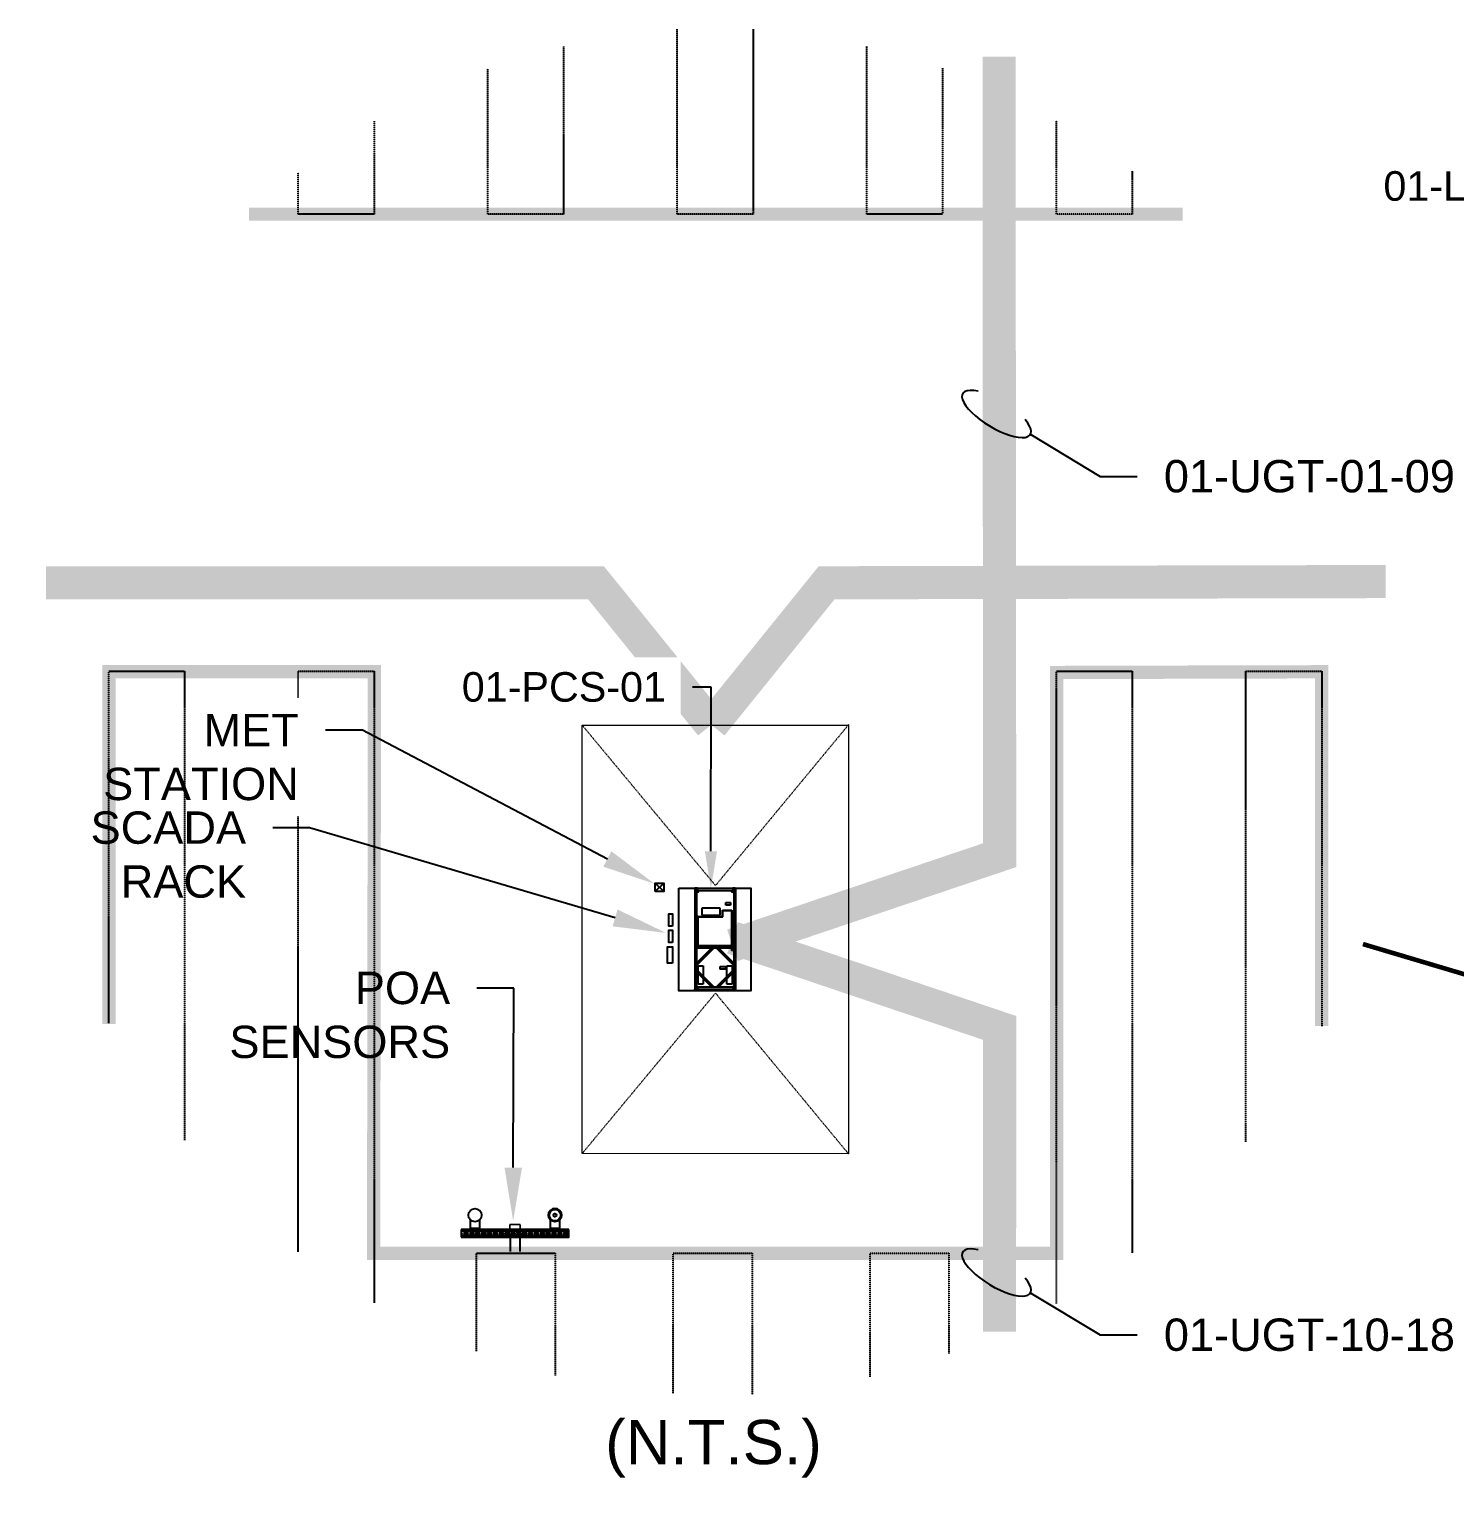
# Model space of a CAD drawing. Header units: feet. Extents: x -4 to 11692, y -2102 to 2621.
# Drawn here: x 6056 to 6947, y 248 to 1164 of the extents above; entities that cross this region are included whole.
import ezdxf
from ezdxf import colors
from ezdxf.entities.mleader import LeaderData, LeaderLine
from ezdxf.math import Vec2, Vec3

# ---------------------------------------------------------------- set-up
doc = ezdxf.new("R2010")
doc.units = ezdxf.units.FT
doc.header["$MEASUREMENT"] = 0
doc.linetypes.add('DASHED', pattern=[0.75, 0.5, -0.25])
doc.linetypes.add('PHANTOM2', pattern=[1.25, 0.625, -0.125, 0.125, -0.125, 0.125, -0.125])
for name, color, linetype in [('E-CABL-INST-MET', 94, 'CAT5_CABLE'), ('E-CABL-MV1', 1, 'MEDIUM_VOLTAGE_01'), ('E-DETAIL-THIN', 87, 'Continuous'), ('E-DETL', 1, 'Continuous'), ('E-TEXT', 7, 'Continuous'), ('G-ANNO-TEXT', 1, 'Continuous'), ('INVERTER', 7, 'Continuous'), ('POLE', 7, 'Continuous'), ('PV-LBDCMB-BOUNDARY', 7, 'Continuous'), ('SCADA', 7, 'Continuous'), ('XREF', 7, 'Continuous')]:
    doc.layers.add(name, color=color, linetype=linetype)
doc.layers.add('E-NOPLOT-TEXT', color=31, linetype='Continuous', lineweight=0, plot=False)
doc.layers.add('G-NPLT', color=67, linetype='Continuous', plot=False)
doc.layers.add('PV-DC-CABL-UG', color=6, linetype='DC_CABLE', true_color=0xff00ff)
doc.styles.add('NEI Standard', font='arial.ttf', dxfattribs={"height": 0.1094})
doc.styles.add('NEI-A', font='arial.ttf')
doc.styles.get("Standard").update_dxf_attribs({"font": 'arial.ttf'})
doc.linetypes.add('CAT5_CABLE', pattern='A,1,-0.12,["CAT5",Standard,S=0.1,R=0,X=-0.08,Y=-0.05],-0.3', length=1.42)
doc.linetypes.add('DC_CABLE', pattern='A,1,-0.2,["DC",Standard,S=0.1,R=0,X=-0.1,Y=-0.05],-0.2', length=1.4)
doc.linetypes.add('MEDIUM_VOLTAGE_01', pattern='A,0.2,-0.05,0,-0.05,0.2,-0.2,["MV1",Standard,S=0.1094,R=0,X=-0.14,Y=-0.05],-0.25,0.2,-0.05,0,-0.05', length=1.25)

# ---------------------------------------------------------------- blocks, each defined once
blk = doc.blocks.new('Sungrow SG3425VD-MV')
at = {"layer": 'INVERTER', "color": 7, "linetype": 'Continuous'}
for p, q in [((-0.01, 3.95), (-0.01, 3.46)), ((0.57, 3.46), (-0.01, 3.46)), ((0, 3.46), (0, -3.46)), ((0.57, 4), (0.03, 4)), ((0.16, 3.82), (0.47, 3.82)), ((0.16, 3.81), (0.47, 3.81)), ((0.47, 3.6), (0.16, 3.6)), ((0.47, 3.58), (0.16, 3.58)), ((3.46, 3.65), (0.46, 0.65)), ((3.92, 3.65), (0.46, 0.19)), ((0.46, 3.46), (0.46, -3.46)), ((0.57, 4), (0.57, 3.46)), ((19.28, 3.98), (0.57, 3.98)), ((3.46, 3.65), (0.57, 3.65)), ((1.03, 3.34), (1.03, 2.32)), ((3.15, 3.34), (1.03, 3.34)), ((3.92, 3.65), (3.46, 3.65)), ((4.6, 3.34), (3.61, 3.34)), ((4.68, 3.65), (3.92, 3.65)), ((4.6, 2.32), (4.6, 3.34)), ((8.15, 0.19), (4.68, 3.65)), ((5.15, 3.65), (4.68, 3.65)), ((8.15, 0.65), (5.15, 3.65)), ((19.28, 3.65), (5.15, 3.65)), ((7.65, 3.65), (7.65, 3.22)), ((8.15, 3.22), (7.65, 3.22)), ((8.15, 0.65), (8.15, 3.65)), ((8.41, 3.65), (8.15, 3.65)), ((8.4, 3.65), (8.4, 3.65)), ((8.4, 3.65), (8.4, 3.65)), ((8.41, -3.66), (8.41, 3.65)), ((8.58, 3.36), (8.41, 3.36)), ((8.58, 3.29), (8.41, 3.29)), ((8.47, 3.22), (8.41, 3.22)), ((8.47, 3.65), (8.47, 3.36)), ((8.47, 3.22), (8.47, 3.29)), ((8.49, 3.29), (8.49, -3.29)), ((8.5, 3.29), (8.5, -3.29)), ((8.5, 3.28), (8.5, 3.29)), ((8.5, 3.29), (8.56, 3.24)), ((8.5, 3.29), (8.5, 3.29)), ((8.5, 3.28), (8.56, 3.23)), ((15.47, 3.24), (8.56, 3.24)), ((8.56, 3.23), (8.56, -3.29)), ((15.54, 3.29), (8.58, 3.29)), ((15.54, 3.3), (8.62, 3.3)), ((8.71, 3.65), (8.71, 3.49)), ((8.77, 3.65), (8.77, 3.49)), ((15.52, 3.29), (15.47, 3.24)), ((15.52, 3.29), (15.47, 3.24)), ((15.47, 1.49), (15.47, 3.24)), ((15.54, 3.3), (15.53, 3.3)), ((15.53, 1.43), (15.53, 3.3)), ((15.54, 1.43), (15.54, 3.3)), ((15.54, 3.3), (15.54, 3.29)), ((17.06, 3.02), (16.5, 3.02)), ((16.5, 3.02), (16.5, 2.1)), ((17.06, 2.1), (17.06, 3.02)), ((19.03, 3.49), (19.03, 3.65)), ((19.1, 3.49), (19.1, 3.65)), ((19.39, 3.36), (19.23, 3.36)), ((19.39, 3.29), (19.23, 3.29)), ((19.81, 4), (19.28, 4)), ((19.28, 4), (19.28, 3.46)), ((19.86, 3.46), (19.28, 3.46)), ((19.37, 3.82), (19.68, 3.82)), ((19.37, 3.81), (19.68, 3.81)), ((19.68, 3.6), (19.37, 3.6)), ((19.68, 3.58), (19.37, 3.58)), ((19.39, -3.46), (19.39, 3.46)), ((19.85, -3.46), (19.85, 3.46)), ((19.86, 3.95), (19.86, 3.46)), ((1.03, 2.32), (2.13, 2.32)), ((2.59, 2.32), (4.6, 2.32)), ((3.98, 1.99), (3.98, 1.04)), ((4.46, 2.01), (4, 2.01)), ((4, 1.02), (4.46, 1.02)), ((4.47, 1.04), (4.47, 1.99)), ((8.15, 0.65), (8.15, 0.19)), ((8.15, -0.23), (8.15, 0.23)), ((14.21, 1.49), (15.47, 1.49)), ((14.21, -3.29), (14.21, 1.49)), ((14.28, 1.43), (14.21, 1.49)), ((14.28, 1.43), (14.21, 1.49)), ((14.26, 1.44), (14.28, 1.43)), ((14.26, 1.44), (14.27, 1.43)), ((14.28, 1.43), (14.27, 1.43)), ((14.27, -3.36), (14.27, 1.43)), ((14.28, 1.43), (15.53, 1.43)), ((14.28, 1.43), (15.53, 1.43)), ((14.28, -3.36), (14.28, 1.43)), ((14.28, 1.43), (14.28, 1.43)), ((14.57, 1), (15.94, 1)), ((14.57, -2.61), (14.57, 1)), ((15.52, 1.44), (15.47, 1.49)), ((15.52, 1.44), (15.47, 1.49)), ((15.52, 1.44), (15.53, 1.43)), ((15.52, 1.44), (15.53, 1.43)), ((15.54, 1.43), (15.53, 1.43)), ((15.53, 1.43), (15.53, 1.43)), ((15.94, 1), (15.94, -2.61)), ((16.5, 2.1), (17.06, 2.1)), ((0.46, -0.19), (3.92, -3.65)), ((0.46, -0.65), (3.46, -3.65)), ((1.03, -2.32), (1.03, -3.34)), ((2.13, -2.32), (1.03, -2.32)), ((4.6, -2.32), (2.59, -2.32)), ((4.6, -3.34), (4.6, -2.32)), ((4.68, -3.65), (8.15, -0.19)), ((5.15, -3.65), (8.15, -0.65)), ((8.15, -0.19), (8.15, -0.65)), ((8.15, -3.66), (8.15, -0.65)), ((15.94, -2.61), (14.57, -2.61)), ((-0.01, -3.46), (-0.01, -3.95)), ((0.57, -3.46), (-0.01, -3.46)), ((-0.01, -3.95), (-0.01, -3.96)), ((0.02, -3.46), (0.57, -3.46)), ((0.02, -4), (0.03, -4)), ((0.57, -4), (0.03, -4)), ((0.15, -3.81), (0.47, -3.81)), ((0.16, -3.58), (0.47, -3.58)), ((0.16, -3.6), (0.47, -3.6)), ((0.48, -3.6), (0.16, -3.6)), ((0.47, -3.81), (0.16, -3.81)), ((0.47, -3.82), (0.16, -3.82)), ((0.57, -3.46), (0.57, -3.96)), ((0.57, -3.46), (0.57, -4)), ((3.46, -3.65), (0.57, -3.65)), ((19.28, -3.98), (0.57, -3.98)), ((1.03, -3.34), (3.15, -3.34)), ((3.92, -3.65), (3.46, -3.65)), ((3.61, -3.34), (4.6, -3.34)), ((4.68, -3.65), (3.92, -3.65)), ((5.15, -3.65), (4.68, -3.65)), ((8.15, -3.65), (5.15, -3.65)), ((8.39, -3.66), (8.15, -3.66)), ((8.41, -3.29), (8.58, -3.29)), ((8.41, -3.36), (8.58, -3.36)), ((19.28, -3.65), (8.41, -3.65)), ((8.49, -3.37), (8.49, -3.36)), ((8.49, -3.37), (8.62, -3.37)), ((8.62, -3.3), (14.21, -3.3)), ((8.71, -3.49), (8.71, -3.65)), ((8.72, -3.36), (14.28, -3.36)), ((8.73, -3.37), (14.28, -3.37)), ((8.77, -3.49), (8.77, -3.65)), ((14.26, -3.35), (14.21, -3.29)), ((14.26, -3.35), (14.21, -3.3)), ((14.26, -3.35), (14.27, -3.36)), ((14.26, -3.35), (14.27, -3.36)), ((14.28, -3.36), (14.27, -3.36)), ((14.28, -3.37), (14.28, -3.36)), ((19.03, -3.65), (19.03, -3.49)), ((19.1, -3.65), (19.1, -3.49)), ((19.23, -3.29), (19.39, -3.29)), ((19.23, -3.36), (19.39, -3.36)), ((19.83, -3.46), (19.28, -3.46)), ((19.86, -3.46), (19.28, -3.46)), ((19.28, -3.46), (19.28, -3.96)), ((19.28, -3.46), (19.28, -4)), ((19.81, -4), (19.28, -4)), ((19.36, -3.6), (19.68, -3.6)), ((19.37, -3.58), (19.68, -3.58)), ((19.37, -3.6), (19.68, -3.6)), ((19.69, -3.81), (19.37, -3.81)), ((19.68, -3.81), (19.37, -3.81)), ((19.68, -3.82), (19.37, -3.82)), ((19.81, -4), (19.83, -4)), ((19.86, -3.46), (19.86, -3.95)), ((19.86, -3.96), (19.86, -3.95))]:
    blk.add_line(p, q, dxfattribs=at)
for centre, radius, start, end in [((0.03, 3.95), 0.0475, 90, 180), ((0.03, 3.95), 0.0475, 151.4596, 155.6796), ((0.03, 3.95), 0.0475, 127.0397, 131.5025), ((0.03, 3.95), 0.0475, 139.2059, 143.631), ((0.03, 3.95), 0.0475, 114.911, 118.8718), ((0.32, 3.7), 0.22, 155.2746, 204.7254), ((0.16, 3.78), 0.0492, 90, 155.2746), ((0.32, 3.7), 0.203, 155.2746, 204.7254), ((0.16, 3.63), 0.0492, 204.7254, 270), ((0.16, 3.78), 0.0328, 90, 155.2746), ((0.16, 3.63), 0.0328, 204.7254, 270), ((0.47, 3.78), 0.0492, 24.7254, 90), ((0.47, 3.78), 0.0328, 24.7254, 90), ((0.47, 3.63), 0.0328, 270, 335.2746), ((0.47, 3.63), 0.0492, 270, 335.2746), ((0.32, 3.7), 0.203, 335.2746, 24.7254), ((0.32, 3.7), 0.22, 335.2746, 24.7254), ((8.39, 3.65), 0.0105, 0, 12.6384), ((8.39, 3.65), 0.00524, 0, 25.9504), ((8.58, 3.49), 0.197, 270, 0), ((8.58, 3.49), 0.131, 270, 0), ((19.23, 3.49), 0.197, 180, 270), ((19.23, 3.49), 0.131, 180, 270), ((19.53, 3.7), 0.22, 155.2746, 204.7254), ((19.37, 3.78), 0.0492, 90, 155.2746), ((19.53, 3.7), 0.203, 155.2746, 204.7254), ((19.37, 3.63), 0.0492, 204.7254, 270), ((19.37, 3.78), 0.0328, 90, 155.2746), ((19.37, 3.63), 0.0328, 204.7254, 270), ((19.68, 3.78), 0.0492, 24.7254, 90), ((19.68, 3.78), 0.0328, 24.7254, 90), ((19.68, 3.63), 0.0328, 270, 335.2746), ((19.68, 3.63), 0.0492, 270, 335.2746), ((19.53, 3.7), 0.203, 335.2746, 24.7254), ((19.53, 3.7), 0.22, 335.2746, 24.7254), ((19.81, 3.95), 0.0475, 0, 90), ((4, 1.99), 0.0164, 90, 180), ((4, 1.04), 0.0164, 180, 270), ((4.46, 1.99), 0.0164, 0, 90), ((4.46, 1.04), 0.0164, 270, 0), ((0.03, -3.95), 0.0475, 180, 270), ((0.02, -3.96), 0.0328, 180, 270), ((0.32, -3.7), 0.22, 155.2746, 204.7254), ((0.16, -3.63), 0.0492, 90, 155.2746), ((0.32, -3.7), 0.203, 154.3773, 205.6227), ((0.32, -3.7), 0.203, 155.2746, 204.7254), ((0.16, -3.78), 0.0492, 204.7254, 270), ((0.16, -3.63), 0.0328, 90, 155.2746), ((0.16, -3.78), 0.0328, 204.7254, 270), ((0.47, -3.63), 0.0492, 24.7254, 90), ((0.47, -3.63), 0.0328, 24.7254, 90), ((0.47, -3.78), 0.0328, 270, 335.2746), ((0.47, -3.78), 0.0492, 270, 335.2746), ((0.32, -3.7), 0.203, 334.3773, 25.6227), ((0.32, -3.7), 0.203, 335.2746, 24.7254), ((0.32, -3.7), 0.22, 335.2746, 24.7254), ((8.58, -3.49), 0.197, 0, 90), ((8.58, -3.49), 0.131, 0, 90), ((19.23, -3.49), 0.197, 90, 180), ((19.23, -3.49), 0.131, 90, 180), ((19.53, -3.7), 0.22, 155.2746, 204.7254), ((19.37, -3.63), 0.0492, 90, 155.2746), ((19.53, -3.7), 0.203, 154.3773, 205.6227), ((19.53, -3.7), 0.203, 155.2746, 204.7254), ((19.37, -3.78), 0.0492, 204.7254, 270), ((19.37, -3.63), 0.0328, 90, 155.2746), ((19.37, -3.78), 0.0328, 204.7254, 270), ((19.68, -3.63), 0.0492, 24.7254, 90), ((19.68, -3.63), 0.0328, 24.7254, 90), ((19.68, -3.78), 0.0328, 270, 335.2746), ((19.68, -3.78), 0.0492, 270, 335.2746), ((19.53, -3.7), 0.203, 334.3773, 25.6227), ((19.53, -3.7), 0.203, 335.2746, 24.7254), ((19.53, -3.7), 0.22, 335.2746, 24.7254), ((19.81, -3.95), 0.0475, 270, 0), ((19.83, -3.96), 0.0328, 270, 0)]:
    blk.add_arc(centre, radius, start, end, dxfattribs=at)
blk = doc.blocks.new('Equipment Callout Arrowhead .75')
at = {"color": 0}
blk.add_ellipse((-0.248, 0), major_axis=(0.743, 0), ratio=0.350959, start_param=-0.80282, end_param=3.944413, dxfattribs=at)
blk = doc.blocks.new('A$Ce31e0382')
at = {"linetype": 'Continuous', "lineweight": 15}
for p, q in [((2.287, 1.261), (2.287, 1.241)), ((2.723, 1.261), (2.287, 1.261)), ((2.287, 1.241), (2.288, 1.241)), ((2.288, 1.247), (2.29, 1.247)), ((2.288, 1.241), (2.288, 1.247)), ((2.29, 1.088), (2.29, 1.247)), ((2.295, 1.269), (2.715, 1.269)), ((2.408, 1.269), (2.408, 1.269)), ((2.72, 1.247), (2.721, 1.247)), ((2.72, 1.247), (2.72, 1.088)), ((2.721, 1.241), (2.721, 1.247)), ((2.723, 1.241), (2.721, 1.241)), ((2.723, 1.241), (2.723, 1.261)), ((2.282, 1.191), (2.284, 1.192)), ((2.282, 1.191), (2.284, 1.185)), ((2.285, 1.232), (2.283, 1.226)), ((2.283, 1.226), (2.284, 1.225)), ((2.284, 1.225), (2.287, 1.231)), ((2.286, 1.185), (2.284, 1.192)), ((2.284, 1.185), (2.286, 1.185)), ((2.285, 1.232), (2.287, 1.231)), ((2.725, 1.071), (2.285, 1.071)), ((2.286, 1.159), (2.286, 1.144)), ((2.286, 1.094), (2.286, 1.088)), ((2.29, 1.088), (2.286, 1.088)), ((2.287, 1.163), (2.288, 1.163)), ((2.287, 1.078), (2.287, 1.075)), ((2.287, 1.078), (2.288, 1.078)), ((2.287, 1.075), (2.723, 1.075)), ((2.29, 1.189), (2.288, 1.193)), ((2.288, 1.097), (2.288, 1.159)), ((2.288, 1.097), (2.29, 1.097)), ((2.721, 1.062), (2.288, 1.062)), ((2.289, 1.224), (2.29, 1.226)), ((2.297, 1.062), (2.297, 1.048)), ((2.297, 0.734), (2.297, 0.685)), ((2.297, 0.634), (2.297, 0.489)), ((2.713, 1.048), (2.713, 1.062)), ((2.713, 0.685), (2.713, 0.734)), ((2.713, 0.489), (2.713, 0.634)), ((2.721, 1.224), (2.72, 1.226)), ((2.72, 1.189), (2.721, 1.193)), ((2.72, 1.097), (2.722, 1.097)), ((2.724, 1.088), (2.72, 1.088)), ((2.723, 1.163), (2.721, 1.163)), ((2.721, 1.078), (2.723, 1.078)), ((2.722, 1.097), (2.722, 1.159)), ((2.725, 1.232), (2.723, 1.231)), ((2.725, 1.225), (2.723, 1.231)), ((2.723, 1.075), (2.723, 1.078)), ((2.724, 1.185), (2.726, 1.192)), ((2.726, 1.185), (2.724, 1.185)), ((2.724, 1.144), (2.724, 1.159)), ((2.724, 1.088), (2.724, 1.094)), ((2.727, 1.226), (2.725, 1.232)), ((2.727, 1.226), (2.725, 1.225)), ((2.728, 1.191), (2.726, 1.192)), ((2.726, 1.185), (2.728, 1.191))]:
    blk.add_line(p, q, dxfattribs=at)
for centre, radius, start, end in [((2.262, 1.241), 0.0245, 339, 0), ((2.295, 1.261), 0.00826, 90, 180), ((2.262, 1.241), 0.0263, 339, 0), ((2.715, 1.261), 0.00826, 0, 90), ((2.748, 1.241), 0.0263, 180, 201), ((2.748, 1.241), 0.0245, 180, 201), ((2.33, 1.208), 0.0512, 159.00001, 199), ((2.33, 1.208), 0.0494, 159, 199), ((2.288, 1.067), 0.00516, 131.22431, 270), ((2.236, 1.168), 0.0508, 354, 19), ((2.282, 1.075), 0.00499, 311.22431, 0), ((2.33, 1.208), 0.0444, 159, 199), ((2.236, 1.168), 0.0526, 354, 19), ((2.269, 1.165), 0.018, 340.84078, 354), ((2.269, 1.165), 0.0198, 342.54372, 354), ((2.679, 1.208), 0.0444, 341, 21), ((2.774, 1.168), 0.0526, 161, 186), ((2.741, 1.165), 0.0198, 186, 197.45628), ((2.721, 1.067), 0.00516, 270, 48.77569), ((2.774, 1.168), 0.0508, 161, 186), ((2.741, 1.165), 0.018, 186, 199.16753), ((2.728, 1.075), 0.00499, 180, 228.77569), ((2.679, 1.208), 0.0494, 341, 21), ((2.679, 1.208), 0.0512, 341, 21)]:
    blk.add_arc(centre, radius, start, end, dxfattribs=at)
for points, knots in [([(2.288, 1.159), (2.287, 1.159), (2.286, 1.159), (2.286, 1.159), (2.286, 1.159)], [0, 0, 0, 0, 0.686842, 1, 1, 1, 1]), ([(2.286, 1.144), (2.286, 1.144), (2.286, 1.143), (2.286, 1.143), (2.286, 1.143), (2.286, 1.143), (2.286, 1.143), (2.286, 1.143), (2.286, 1.143), (2.286, 1.143), (2.286, 1.142), (2.286, 1.14), (2.286, 1.137), (2.287, 1.133), (2.287, 1.129), (2.287, 1.125), (2.287, 1.123), (2.287, 1.123)], [0, 0, 0, 0, 0.013789, 0.021841, 0.024614, 0.026637, 0.029151, 0.033646, 0.045309, 0.104191, 0.241814, 0.386655, 0.530267, 0.672549, 0.813126, 0.952159, 1, 1, 1, 1]), ([(2.286, 1.144), (2.286, 1.144), (2.286, 1.144), (2.286, 1.142), (2.286, 1.138), (2.287, 1.131), (2.287, 1.124), (2.287, 1.12), (2.287, 1.119)], [0, 0, 0, 0, 0.048586, 0.263725, 0.476748, 0.688237, 0.899038, 1, 1, 1, 1]), ([(2.287, 1.123), (2.287, 1.122), (2.287, 1.119), (2.287, 1.115), (2.287, 1.11), (2.287, 1.106), (2.287, 1.102), (2.286, 1.099), (2.286, 1.097), (2.286, 1.095), (2.286, 1.095), (2.286, 1.095), (2.286, 1.095), (2.286, 1.095), (2.286, 1.095), (2.286, 1.095), (2.286, 1.094), (2.286, 1.094), (2.286, 1.094)], [0, 0, 0, 0, 0.058547, 0.170922, 0.284286, 0.398003, 0.513279, 0.630316, 0.748003, 0.867635, 0.927074, 0.957023, 0.971308, 0.974305, 0.976261, 0.978098, 0.981448, 1, 1, 1, 1]), ([(2.287, 1.119), (2.287, 1.117), (2.287, 1.113), (2.287, 1.106), (2.286, 1.099), (2.286, 1.095), (2.286, 1.093), (2.286, 1.094), (2.286, 1.094)], [0, 0, 0, 0, 0.111116, 0.324125, 0.539621, 0.757009, 0.974515, 1, 1, 1, 1]), ([(2.287, 1.088), (2.287, 1.088), (2.287, 1.088), (2.287, 1.09), (2.287, 1.092), (2.288, 1.095), (2.288, 1.097), (2.288, 1.097)], [0, 0, 0, 0, 0.21593, 0.431851, 0.647863, 0.862837, 1, 1, 1, 1]), ([(2.29, 1.088), (2.29, 1.087), (2.29, 1.084), (2.29, 1.081), (2.289, 1.079), (2.289, 1.078), (2.289, 1.078), (2.288, 1.078)], [0, 0, 0, 0, 0.211283, 0.422508, 0.635356, 0.85103, 1, 1, 1, 1]), ([(2.721, 1.078), (2.721, 1.078), (2.721, 1.078), (2.72, 1.08), (2.72, 1.082), (2.72, 1.085), (2.72, 1.087), (2.72, 1.088)], [0, 0, 0, 0, 0.217298, 0.434595, 0.651666, 0.866613, 1, 1, 1, 1]), ([(2.724, 1.159), (2.724, 1.159), (2.724, 1.159), (2.723, 1.159), (2.722, 1.159)], [0, 0, 0, 0, 0.331205, 1, 1, 1, 1]), ([(2.722, 1.12), (2.722, 1.121), (2.722, 1.123), (2.723, 1.127), (2.723, 1.132), (2.723, 1.136), (2.723, 1.139), (2.724, 1.141), (2.724, 1.142), (2.724, 1.143), (2.724, 1.143), (2.724, 1.143), (2.724, 1.143), (2.724, 1.143), (2.724, 1.143), (2.724, 1.143), (2.724, 1.143), (2.724, 1.143), (2.724, 1.143), (2.724, 1.144)], [0, 0, 0, 0, 0.066628, 0.195369, 0.325232, 0.45616, 0.589128, 0.723747, 0.859246, 0.927624, 0.961404, 0.970002, 0.975313, 0.976743, 0.977683, 0.978475, 0.979652, 0.985212, 1, 1, 1, 1]), ([(2.722, 1.119), (2.722, 1.119), (2.722, 1.123), (2.722, 1.129), (2.723, 1.136), (2.724, 1.141), (2.724, 1.144), (2.724, 1.144), (2.724, 1.144)], [0, 0, 0, 0, 0.033901, 0.246248, 0.460934, 0.677905, 0.895712, 1, 1, 1, 1]), ([(2.724, 1.097), (2.724, 1.097), (2.724, 1.098), (2.723, 1.1), (2.723, 1.104), (2.723, 1.108), (2.722, 1.113), (2.722, 1.117), (2.722, 1.119), (2.722, 1.12)], [0, 0, 0, 0, 0.084318, 0.25566, 0.424019, 0.591265, 0.756021, 0.919904, 1, 1, 1, 1]), ([(2.724, 1.094), (2.724, 1.094), (2.724, 1.094), (2.723, 1.098), (2.723, 1.104), (2.722, 1.111), (2.722, 1.116), (2.722, 1.119)], [0, 0, 0, 0, 0.185203, 0.399125, 0.611256, 0.822366, 1, 1, 1, 1]), ([(2.722, 1.097), (2.722, 1.096), (2.722, 1.094), (2.722, 1.091), (2.723, 1.089), (2.723, 1.088), (2.723, 1.088), (2.723, 1.088)], [0, 0, 0, 0, 0.212762, 0.425488, 0.63923, 0.854599, 1, 1, 1, 1]), ([(2.724, 1.095), (2.724, 1.095), (2.724, 1.095), (2.724, 1.095), (2.724, 1.096), (2.724, 1.096), (2.724, 1.097)], [0, 0, 0, 0, 0.011378, 0.245496, 0.723978, 1, 1, 1, 1]), ([(2.724, 1.094), (2.724, 1.094), (2.724, 1.094), (2.724, 1.094), (2.724, 1.094)], [0, 0, 0, 0, 0.216383, 1, 1, 1, 1])]:
    blk.add_open_spline(points, degree=3, knots=knots, dxfattribs=at)
at = {"layer": 'E-DETAIL-THIN'}
for centre, radius in [((0.813, 1.659), 0.28), ((4.196, 1.659), 0.28), ((4.196, 1.659), 0.239), ((4.196, 1.659), 0.0668)]:
    blk.add_circle(centre, radius, dxfattribs=at)
at = {"layer": 'E-DETL', "ltscale": 0.05}
for points in [[(4.779, 1.048), (0.231, 1.048)], [(0.231, 0.734), (4.779, 0.734), (4.779, 1.048)], [(4.779, 0.979), (0.231, 0.979)], [(0.231, 0.815), (4.779, 0.815)], [(2.146, 0.891), (2.174, 0.94), (2.231, 0.94), (2.26, 0.891), (2.231, 0.842), (2.174, 0.842), (2.146, 0.891)], [(2.817, 0.891), (2.845, 0.94), (2.902, 0.94), (2.931, 0.891), (2.902, 0.842), (2.845, 0.842), (2.817, 0.891)]]:
    blk.add_lwpolyline(points, dxfattribs=at)
for centre, radius in [((2.203, 0.891), 0.0644), ((2.203, 0.891), 0.0492), ((2.874, 0.891), 0.0644), ((2.874, 0.891), 0.0492)]:
    blk.add_circle(centre, radius, dxfattribs=at)
blk.add_arc((4.196, 1.659), 0.28, 319.4963, 220.5037, dxfattribs=at)
at = {"layer": 'E-DETL', "color": 252, "ltscale": 0.05}
for centre, start_param, end_param in [((0.182, 0.891), 2.150307, 4.132878), ((2.168, 0.891), 4.748151, 7.806691), ((2.912, 0.891), 1.578647, 4.715731)]:
    blk.add_ellipse(centre, major_axis=(-0.0882, 0), ratio=0.583902, start_param=start_param, end_param=end_param, dxfattribs=at)
for centre in [(0.431, 0.891), (0.679, 0.891), (0.927, 0.891), (1.175, 0.891), (1.423, 0.891), (1.671, 0.891), (1.92, 0.891), (2.416, 0.891), (2.664, 0.891), (3.16, 0.891), (3.409, 0.891), (3.657, 0.891), (3.905, 0.891), (4.153, 0.891), (4.401, 0.891), (4.649, 0.891)]:
    blk.add_ellipse(centre, major_axis=(-0.0882, 0), ratio=0.583902, dxfattribs=at)
at = {"layer": 'E-TEXT'}
for points in [[(1.004, 1.42), (1.004, 1.099), (0.623, 1.099), (0.623, 1.42)], [(4.387, 1.42), (4.387, 1.099), (4.006, 1.099), (4.006, 1.42)], [(0.231, 1.048), (0.231, 0.734)], [(2.297, 0.685), (2.297, 0.115)], [(2.713, 0.685), (2.713, 0.115)]]:
    blk.add_lwpolyline(points, dxfattribs=at)
for points in [[(0.623, 1.099), (1.004, 1.099), (1.004, 1.048), (0.623, 1.048)], [(4.006, 1.099), (4.387, 1.099), (4.387, 1.048), (4.006, 1.048)]]:
    blk.add_lwpolyline(points, close=True, dxfattribs=at)
for centre, start, end in [((0.522, 1.414), 356.95789, 38.82504), ((1.105, 1.414), 141.17496, 183.04211), ((3.905, 1.414), 356.95789, 38.82504), ((4.488, 1.414), 141.17496, 183.04211)]:
    blk.add_arc(centre, 0.101, start, end, dxfattribs=at)

msp = doc.modelspace()

# ---------------------------------------------------------------- linework, layer by layer
at = {"color": 0, "linetype": 'PHANTOM2'}
for points in [[(6508.72, 1163.71, 2365.12), (6508.72, 1048.24, 2365.12), (6461.34, 1048.24, 2365.12), (6461.34, 1163.71, 2365.12)], [(6390.26, 1152.94, 2365.12), (6390.26, 1048.24, 2365.12), (6342.88, 1048.24, 2365.12), (6342.88, 1139.16, 2365.12)], [(6627.18, 1139.48, 2365.12), (6627.18, 1048.24, 2365.12), (6579.79, 1048.24, 2365.12), (6579.79, 1153.15, 2365.12)], [(6271.81, 1106.32, 2365.12), (6271.81, 1048.24, 2365.12), (6224.42, 1048.24, 2365.12), (6224.42, 1074.47, 2365.12)], [(6745.63, 1075.16, 2365.12), (6745.63, 1048.24, 2365.12), (6698.25, 1048.24, 2365.12), (6698.25, 1106.83, 2365.12)], [(6105.97, 542.73, 2365.12), (6105.97, 762.8, 2365.12), (6153.35, 762.8, 2365.12)], [(6153.35, 762.8, 2365.12), (6153.35, 469.75, 2365.12)], [(6224.42, 400.03, 2365.12), (6224.42, 762.8, 2365.12), (6271.81, 762.8, 2365.12)], [(6271.81, 762.8, 2365.12), (6271.81, 368.18, 2365.12)], [(6698.25, 367.67, 2365.12), (6698.25, 762.8, 2365.12), (6745.63, 762.8, 2365.12)], [(6745.63, 762.8, 2365.12), (6745.63, 399.35, 2365.12)], [(6816.71, 468.66, 2365.12), (6816.71, 762.8, 2365.12), (6864.09, 762.8, 2365.12)], [(6864.09, 762.8, 2365.12), (6864.09, 541.01, 2365.12)]]:
    msp.add_polyline3d(points, dxfattribs=at)
at = {"linetype": 'PHANTOM2'}
for points in [[(6335.77, 337.93, 4697.6), (6335.77, 399.13, 4697.6), (6384.99, 399.13, 4697.6)], [(6384.99, 399.13, 4697.6), (6384.99, 322.8, 4697.6)], [(6458.82, 311.63, 4697.6), (6458.82, 399.13, 4697.6), (6508.04, 399.13, 4697.6)], [(6508.04, 399.13, 4697.6), (6508.04, 310.8, 4697.6)], [(6581.87, 321.84, 4697.6), (6581.87, 399.13, 4697.6), (6631.09, 399.13, 4697.6)], [(6631.09, 399.13, 4697.6), (6631.09, 336.43, 4697.6)]]:
    msp.add_polyline3d(points, dxfattribs=at)
at = {"layer": 'E-CABL-MV1', "const_width": 20.7}
msp.add_lwpolyline([(6482.81, 729.06), (6554.66, 817.93), (6904.07, 818.71)], dxfattribs=at)
at = {"layer": 'E-DETL', "linetype": 'Continuous', "const_width": 2.89, "flags": 128}
msp.add_lwpolyline([(8042.5, 249.07), (6889.86, 592.23)], dxfattribs=at)
at = {"layer": 'E-NOPLOT-TEXT', "linetype": 'DASHED'}
for p, q in [((6401.85, 729.06, -1517.62), (6485.22, 628.79, 4850.55)), ((6568.43, 729.31, -1520.4), (6485.22, 628.79, 4850.55)), ((6401.85, 461.33, -1517.62), (6485.22, 561.6, 4850.55)), ((6568.43, 461.09, -1520.4), (6485.22, 561.6, 4850.55))]:
    msp.add_line(p, q, dxfattribs=at)
at = {"layer": 'E-NOPLOT-TEXT', "elevation": -3755.4}
msp.add_lwpolyline([(6401.85, 729.06), (6568.43, 729.06), (6568.43, 461.14), (6401.85, 461.33)], close=True, dxfattribs=at)
at = {"layer": 'G-NPLT', "elevation": 14304.24}
msp.add_lwpolyline([(6462.36, 627.19), (6507.33, 627.19), (6507.33, 563.08), (6462.36, 563.08)], close=True, dxfattribs=at)
at = {"layer": 'POLE', "elevation": 17674.26}
msp.add_lwpolyline([(6447.54, 625.01), (6447.54, 630.22), (6452.98, 630.22), (6452.98, 625.01)], close=True, dxfattribs=at)
for points in [[(6452.98, 630.22), (6447.54, 625.01)], [(6447.54, 630.22), (6452.98, 625.01)]]:
    msp.add_lwpolyline(points, dxfattribs=at)
at = {"layer": 'PV-DC-CABL-UG', "linetype": 'DC_CABLE', "ltscale": 0.5, "const_width": 20.72, "elevation": -10934.48}
for points in [[(6495.82, 591.45), (6662.84, 647.77), (6662.49, 1049.9), (6662.49, 1146.68)], [(6662.74, 350.07), (6662.84, 539.84), (6495.82, 596.16)]]:
    msp.add_lwpolyline(points, dxfattribs=at)
at = {"layer": 'PV-LBDCMB-BOUNDARY', "const_width": 8.29}
for points, elevation in [([(6777.27, 1048.24), (6193.66, 1048.24)], 2365.12), ([(6106.17, 542.33), (6106.21, 762.42), (6272.05, 762.42), (6271.56, 399.1), (6698.38, 399.1), (6698.38, 761.9), (6864.09, 762.35), (6864.09, 541.01)], 4697.6)]:
    msp.add_lwpolyline(points, dxfattribs=dict(at, elevation=elevation))
at = {"layer": 'SCADA', "linetype": 'Continuous', "elevation": 17674.26}
for points in [[(6458.35, 603.42), (6456.02, 603.42), (6456.02, 611.1), (6458.35, 611.1)], [(6458.35, 593.27), (6456.02, 593.27), (6456.02, 600.96), (6458.35, 600.96)], [(6458.35, 580.23), (6455.25, 580.23), (6455.25, 590.48), (6458.35, 590.48)]]:
    msp.add_lwpolyline(points, close=True, dxfattribs=at)

# ---------------------------------------------------------------- block references
at = {"layer": 'XREF', "linetype": 'PHANTOM2', "xscale": -3.189167374272442, "yscale": 3.189167374272442, "zscale": 3.189167374272442, "rotation": 270}
msp.add_blockref('Sungrow SG3425VD-MV', (6484.98, 563.88, -10934.48), dxfattribs=at)

# ---------------------------------------------------------------- texts
at = {"layer": 'G-ANNO-TEXT', "insert": (6483.97, 276.97), "char_height": 27.699, "attachment_point": 5, "style": 'NEI-A'}
msp.add_mtext_dynamic_manual_height_columns('(N.T.S.)', width=282.7321, gutter_width=100.99, heights=[0], dxfattribs=at)

# ---------------------------------------------------------------- leaders
at = {"layer": 'G-ANNO-TEXT'}
ml = msp.add_multileader_mtext('Standard', dxfattribs=at)
ml.set_content('01-LBD-01-01', color=256, style='NEI-A')
ml.set_leader_properties()
ml.build(insert=Vec2(0, 0))
ml.multileader.update_dxf_attribs({"dogleg_length": 0.0625, "arrow_head_size": 23.08})
ctx = ml.context
ctx.base_point, ctx.char_height, ctx.arrow_head_size, ctx.landing_gap_size, ctx.plane_origin = Vec3(6891.83, 1065.7, -1039.32), 18.4661, 23.08, 16.62, Vec3(7231.33, 825.82, -1039.32)
ctx.text_align_type = 2
notes = []
notes.append((ctx, [(0, (1, 1, 0), (7092.84, 1065.7, -1039.32), (-1, 0), 11.54, [(0, [(7092.84, 949.18, -1039.32)], 0, [])])]))
ctx.mtext.insert, ctx.mtext.width, ctx.mtext.alignment, ctx.mtext.flow_direction = Vec3(7064.68, 1075.09, -1039.32), 184.6614, 3, 5
ctx.mtext.has_bg_fill, ctx.mtext.bg_color, ctx.mtext.bg_scale_factor, ctx.mtext.bg_transparency, ctx.mtext.use_window_bg_color = 1, -1027028792, 1.5, 0, 1
for ctx, leaders in notes:
    for number, flags, end, landing, length, lines in leaders:
        leader = LeaderData()
        leader.index, (leader.has_last_leader_line, leader.has_dogleg_vector, leader.attachment_direction) = number, flags
        leader.last_leader_point, leader.dogleg_vector, leader.dogleg_length = Vec3(end), Vec3(landing), length
        for number, points, colour, breaks in lines:
            line = LeaderLine()
            line.index, line.vertices, line.color, line.breaks = number, Vec3.list(points), colors.encode_raw_color(colour), breaks
            leader.lines.append(line)
        ctx.leaders.append(leader)

# ---------------------------------------------------------------- next in the draw order: leaders
ml = msp.add_multileader_mtext('Standard', dxfattribs=at)
ml.set_content('01-UGT-01-09', color=256, style='NEI Standard')
ml.set_leader_properties()
ml.set_arrow_properties(name='Equipment Callout Arrowhead .75')
ml.build(insert=Vec2(0, 0))
ml.multileader.update_dxf_attribs({"dogleg_length": 0.125, "arrow_head_size": 33.24})
ctx = ml.context
ctx.base_point, ctx.char_height, ctx.arrow_head_size, ctx.landing_gap_size, ctx.plane_origin = Vec3(6748.82, 884.37), 20.202, 33.24, 16.62, Vec3(7484.47, 719.65)
notes = []
notes.append((ctx, [(1, (1, 1, 0), (6725.73, 884.37), (1, 0), 23.08, [(0, [(6653.8, 927.62)], 0, [])])]))
ctx.mtext.insert, ctx.mtext.width, ctx.mtext.flow_direction = Vec3(6765.44, 894.64), 164.491, 5
ctx.mtext.has_bg_fill, ctx.mtext.bg_color, ctx.mtext.bg_scale_factor, ctx.mtext.bg_transparency, ctx.mtext.use_window_bg_color = 1, -1027028792, 1.5, 0, 1
ml = msp.add_multileader_mtext('Standard', dxfattribs=at)
ml.set_content('MET STATION', color=256, style='NEI Standard')
ml.set_leader_properties()
ml.build(insert=Vec2(0, 0))
ml.multileader.update_dxf_attribs({"dogleg_length": 0.125, "arrow_head_size": 33.24})
ctx = ml.context
ctx.base_point, ctx.char_height, ctx.arrow_head_size, ctx.landing_gap_size, ctx.plane_origin = Vec3(6022.89, 725.77, 3755.4), 20.202, 33.24, 16.62, Vec3(5267.53, 1032.78, 3755.4)
ctx.text_align_type = 2
notes.append((ctx, [(0, (1, 1, 0), (6264.51, 725.77, 3755.4), (-1, 0), 23.08, [(0, [(6447.06, 629.92, 3755.4)], 0, [])])]))
ctx.mtext.insert, ctx.mtext.width, ctx.mtext.alignment, ctx.mtext.flow_direction = Vec3(6224.81, 736.04, 3755.4), 0.2229, 3, 5
ctx.mtext.has_bg_fill, ctx.mtext.bg_color, ctx.mtext.bg_scale_factor, ctx.mtext.bg_transparency, ctx.mtext.use_window_bg_color = 1, -1027028792, 1.5, 0, 1
ml = msp.add_multileader_mtext('Standard', dxfattribs=at)
ml.set_content('POA SENSORS', color=256, style='NEI Standard')
ml.set_leader_properties()
ml.build(insert=Vec2(0, 0))
ml.multileader.update_dxf_attribs({"dogleg_length": 0.125, "arrow_head_size": 33.24})
ctx = ml.context
ctx.base_point, ctx.char_height, ctx.arrow_head_size, ctx.landing_gap_size, ctx.plane_origin = Vec3(6100.97, 564.64), 20.202, 33.24, 16.62, Vec3(5248.88, 670.09)
ctx.text_align_type = 2
notes.append((ctx, [(0, (1, 1, 0), (6359.09, 564.64), (-1, 0), 23.08, [(0, [(6358.74, 419.35)], 0, [])])]))
ctx.mtext.insert, ctx.mtext.width, ctx.mtext.alignment, ctx.mtext.flow_direction = Vec3(6319.39, 574.92), 0.2229, 3, 5
ctx.mtext.has_bg_fill, ctx.mtext.bg_color, ctx.mtext.bg_scale_factor, ctx.mtext.bg_transparency, ctx.mtext.use_window_bg_color = 1, -1027028792, 1.5, 0, 1
ml = msp.add_multileader_mtext('Standard', dxfattribs=at)
ml.set_content('01-UGT-10-18', color=256, style='NEI Standard')
ml.set_leader_properties()
ml.set_arrow_properties(name='Equipment Callout Arrowhead .75')
ml.build(insert=Vec2(0, 0))
ml.multileader.update_dxf_attribs({"dogleg_length": 0.125, "arrow_head_size": 33.24})
ctx = ml.context
ctx.base_point, ctx.char_height, ctx.arrow_head_size, ctx.landing_gap_size, ctx.plane_origin = Vec3(6748.82, 348.02), 20.202, 33.24, 16.62, Vec3(7484.47, 183.31)
notes.append((ctx, [(1, (1, 1, 0), (6725.73, 348.02), (1, 0), 23.08, [(0, [(6653.8, 391.28)], 0, [])])]))
ctx.mtext.insert, ctx.mtext.width, ctx.mtext.flow_direction = Vec3(6765.44, 358.3), 164.491, 5
ctx.mtext.has_bg_fill, ctx.mtext.bg_color, ctx.mtext.bg_scale_factor, ctx.mtext.bg_transparency, ctx.mtext.use_window_bg_color = 1, -1027028792, 1.5, 0, 1
for ctx, leaders in notes:
    for number, flags, end, landing, length, lines in leaders:
        leader = LeaderData()
        leader.index, (leader.has_last_leader_line, leader.has_dogleg_vector, leader.attachment_direction) = number, flags
        leader.last_leader_point, leader.dogleg_vector, leader.dogleg_length = Vec3(end), Vec3(landing), length
        for number, points, colour, breaks in lines:
            line = LeaderLine()
            line.index, line.vertices, line.color, line.breaks = number, Vec3.list(points), colors.encode_raw_color(colour), breaks
            leader.lines.append(line)
        ctx.leaders.append(leader)

# ---------------------------------------------------------------- next in the draw order: linework, layer by layer
at = {"layer": 'E-CABL-MV1', "const_width": 20.7, "flags": 128}
msp.add_lwpolyline([(6066.71, 817.93), (6410.55, 817.93), (6482.4, 729.06)], dxfattribs=at)

# ---------------------------------------------------------------- next in the draw order: block references
at = {"layer": 'E-CABL-INST-MET', "xscale": 14.77290820823502, "yscale": 14.77290820823502, "zscale": 14.77290820823502}
msp.add_blockref('A$Ce31e0382', (6322.92, 398.38, 166.75), dxfattribs=at)

# ---------------------------------------------------------------- next in the draw order: leaders
at = {"layer": 'G-ANNO-TEXT'}
ml = msp.add_multileader_mtext('Standard', dxfattribs=at)
ml.set_content('SCADA\\PRACK', color=256, style='NEI Standard')
ml.set_leader_properties()
ml.build(insert=Vec2(0, 0))
ml.multileader.update_dxf_attribs({"dogleg_length": 0.125, "arrow_head_size": 33.24})
ctx = ml.context
ctx.base_point, ctx.char_height, ctx.arrow_head_size, ctx.landing_gap_size, ctx.plane_origin = Vec3(6079.24, 664.82), 20.202, 33.24, 16.62, Vec3(5237.22, 618.45)
ctx.text_align_type = 2
notes = []
notes.append((ctx, [(0, (1, 1, 0), (6231.57, 664.82), (-1, 0), 23.08, [(0, [(6454.37, 599.17)], 0, [])])]))
ctx.mtext.insert, ctx.mtext.width, ctx.mtext.alignment, ctx.mtext.flow_direction = Vec3(6191.87, 675.1), 0.2229, 3, 5
ctx.mtext.has_bg_fill, ctx.mtext.bg_color, ctx.mtext.bg_scale_factor, ctx.mtext.bg_transparency, ctx.mtext.use_window_bg_color = 1, -1027028792, 1.5, 0, 1
for ctx, leaders in notes:
    for number, flags, end, landing, length, lines in leaders:
        leader = LeaderData()
        leader.index, (leader.has_last_leader_line, leader.has_dogleg_vector, leader.attachment_direction) = number, flags
        leader.last_leader_point, leader.dogleg_vector, leader.dogleg_length = Vec3(end), Vec3(landing), length
        for number, points, colour, breaks in lines:
            line = LeaderLine()
            line.index, line.vertices, line.color, line.breaks = number, Vec3.list(points), colors.encode_raw_color(colour), breaks
            leader.lines.append(line)
        ctx.leaders.append(leader)

# ---------------------------------------------------------------- next in the draw order: leaders
ml = msp.add_multileader_mtext('Standard', dxfattribs=at)
ml.set_content('01-PCS-01', color=256, style='NEI-A')
ml.set_leader_properties()
ml.build(insert=Vec2(0, 0))
ml.multileader.update_dxf_attribs({"dogleg_length": 0.0625, "arrow_head_size": 23.08})
ctx = ml.context
ctx.base_point, ctx.char_height, ctx.arrow_head_size, ctx.landing_gap_size, ctx.plane_origin = Vec3(6315.82, 752.74), 18.466, 23.08, 16.62, Vec3(6165.78, 494.52)
ctx.text_align_type = 2
notes = []
notes.append((ctx, [(1, (1, 1, 0), (6482.41, 752.74), (-1, 0), 11.54, [(0, [(6482.36, 627.12)], 0, [])])]))
ctx.mtext.insert, ctx.mtext.width, ctx.mtext.alignment, ctx.mtext.flow_direction = Vec3(6454.25, 762.13), 123.0613, 3, 5
ctx.mtext.has_bg_fill, ctx.mtext.bg_color, ctx.mtext.bg_scale_factor, ctx.mtext.bg_transparency, ctx.mtext.use_window_bg_color = 1, -1027028792, 1.5, 0, 1
for ctx, leaders in notes:
    for number, flags, end, landing, length, lines in leaders:
        leader = LeaderData()
        leader.index, (leader.has_last_leader_line, leader.has_dogleg_vector, leader.attachment_direction) = number, flags
        leader.last_leader_point, leader.dogleg_vector, leader.dogleg_length = Vec3(end), Vec3(landing), length
        for number, points, colour, breaks in lines:
            line = LeaderLine()
            line.index, line.vertices, line.color, line.breaks = number, Vec3.list(points), colors.encode_raw_color(colour), breaks
            leader.lines.append(line)
        ctx.leaders.append(leader)

doc.saveas('drawing.dxf')
